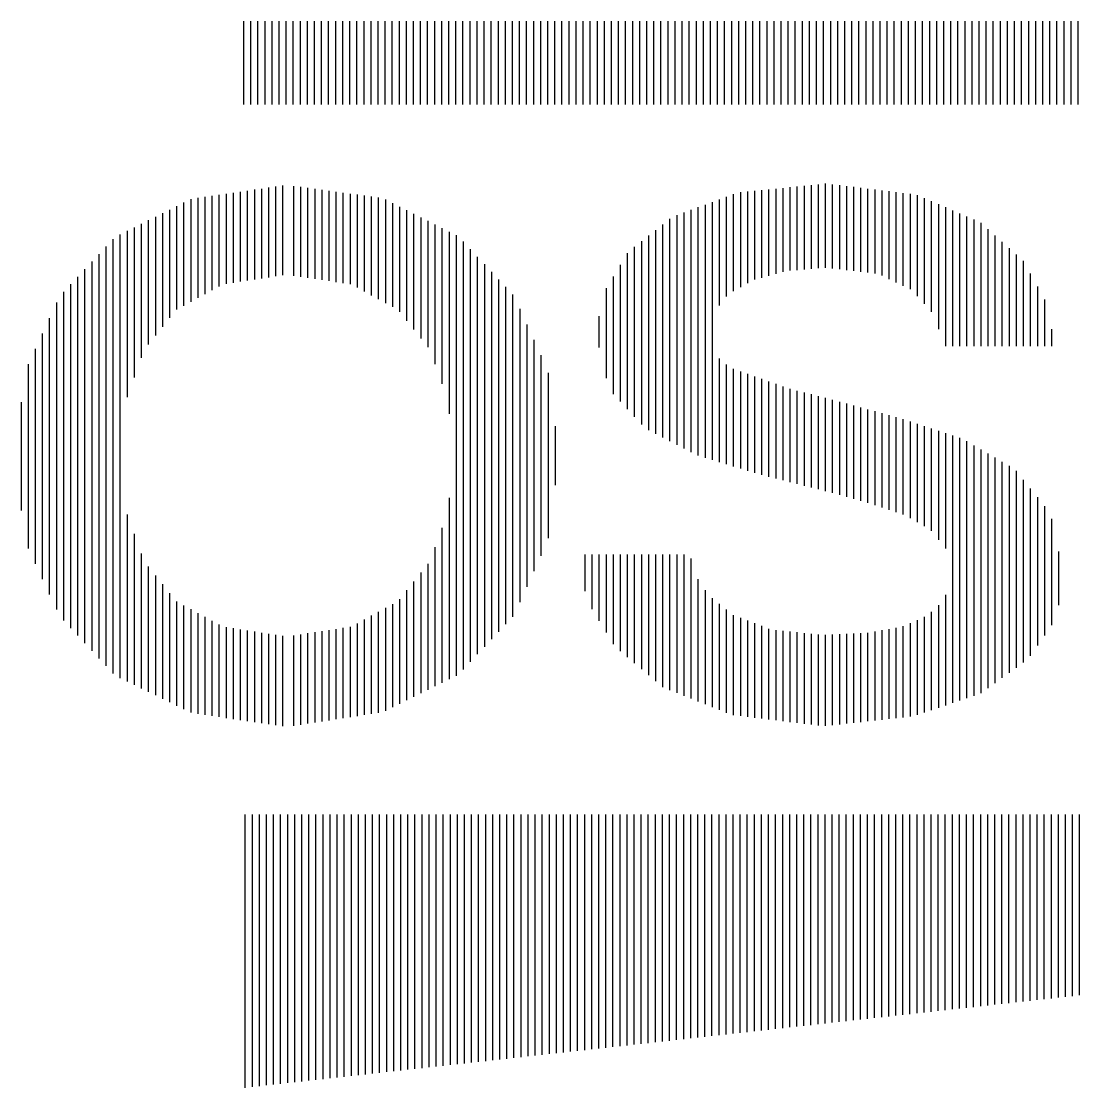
# Model space of a CAD drawing. Extents: x 187 to 6132, y -1204 to 3001.
# Drawn here: x 5266.4 to 5348.7, y -1056 to -973 of the extents above; entities that cross this region are included whole.
import ezdxf

# ---------------------------------------------------------------- set-up
doc = ezdxf.new("R2010")
doc.units = 0
doc.header["$LTSCALE"] = 100
doc.header["$MEASUREMENT"] = 0
doc.layers.get('0').update_dxf_attribs({"color": 245, "linetype": 'CONTINUOUS'})

# ---------------------------------------------------------------- blocks, each defined once
blk = doc.blocks.new('H19', base_point=(-13899.373904, 10592.007577))
for p, q in [((-9591.873904, 10944.44117), (-9591.873904, 10950.335702)), ((-9591.373904, 10944.44117), (-9591.373904, 10950.335702)), ((-9590.873904, 10944.44117), (-9590.873904, 10950.335702)), ((-9590.373904, 10944.44117), (-9590.373904, 10950.335702)), ((-9589.873904, 10944.44117), (-9589.873904, 10950.335702)), ((-9589.373904, 10944.44117), (-9589.373904, 10950.335702)), ((-9588.873904, 10944.44117), (-9588.873904, 10950.335702)), ((-9588.373904, 10944.44117), (-9588.373904, 10950.335702)), ((-9587.873904, 10944.44117), (-9587.873904, 10950.335702)), ((-9587.373904, 10944.44117), (-9587.373904, 10950.335702)), ((-9586.873904, 10944.44117), (-9586.873904, 10950.335702)), ((-9586.373904, 10944.44117), (-9586.373904, 10950.335702)), ((-9585.873904, 10944.44117), (-9585.873904, 10950.335702)), ((-9585.373904, 10944.44117), (-9585.373904, 10950.335702)), ((-9584.873904, 10944.44117), (-9584.873904, 10950.335702)), ((-9584.373904, 10944.44117), (-9584.373904, 10950.335702)), ((-9583.873904, 10944.44117), (-9583.873904, 10950.335702)), ((-9583.373904, 10944.44117), (-9583.373904, 10950.335702)), ((-9582.873904, 10944.44117), (-9582.873904, 10950.335702)), ((-9582.373904, 10944.44117), (-9582.373904, 10950.335702)), ((-9581.873904, 10944.44117), (-9581.873904, 10950.335702)), ((-9581.373904, 10944.44117), (-9581.373904, 10950.335702)), ((-9580.873904, 10944.44117), (-9580.873904, 10950.335702)), ((-9580.373904, 10944.44117), (-9580.373904, 10950.335702)), ((-9579.873904, 10944.44117), (-9579.873904, 10950.335702)), ((-9579.373904, 10944.44117), (-9579.373904, 10950.335702)), ((-9578.873904, 10944.44117), (-9578.873904, 10950.335702)), ((-9578.373904, 10944.44117), (-9578.373904, 10950.335702)), ((-9577.873904, 10944.44117), (-9577.873904, 10950.335702)), ((-9577.373904, 10944.44117), (-9577.373904, 10950.335702)), ((-9576.873904, 10944.44117), (-9576.873904, 10950.335702)), ((-9576.373904, 10944.44117), (-9576.373904, 10950.335702)), ((-9575.873904, 10944.44117), (-9575.873904, 10950.335702)), ((-9575.373904, 10944.44117), (-9575.373904, 10950.335702)), ((-9574.873904, 10944.44117), (-9574.873904, 10950.335702)), ((-9574.373904, 10944.44117), (-9574.373904, 10950.335702)), ((-9573.873904, 10944.44117), (-9573.873904, 10950.335702)), ((-9573.373904, 10944.44117), (-9573.373904, 10950.335702)), ((-9572.873904, 10944.44117), (-9572.873904, 10950.335702)), ((-9572.373904, 10944.44117), (-9572.373904, 10950.335702)), ((-9571.873904, 10944.44117), (-9571.873904, 10950.335702)), ((-9571.373904, 10944.44117), (-9571.373904, 10950.335702)), ((-9570.873904, 10944.44117), (-9570.873904, 10950.335702)), ((-9570.373904, 10944.44117), (-9570.373904, 10950.335702)), ((-9569.873904, 10944.44117), (-9569.873904, 10950.335702)), ((-9569.373904, 10944.44117), (-9569.373904, 10950.335702)), ((-9568.873904, 10944.44117), (-9568.873904, 10950.335702)), ((-9568.373904, 10944.44117), (-9568.373904, 10950.335702)), ((-9567.873904, 10944.44117), (-9567.873904, 10950.335702)), ((-9567.373904, 10944.44117), (-9567.373904, 10950.335702)), ((-9566.873904, 10944.44117), (-9566.873904, 10950.335702)), ((-9566.373904, 10944.44117), (-9566.373904, 10950.335702)), ((-9565.873904, 10944.44117), (-9565.873904, 10950.335702)), ((-9565.373904, 10944.44117), (-9565.373904, 10950.335702)), ((-9564.873904, 10944.44117), (-9564.873904, 10950.335702)), ((-9564.373904, 10944.44117), (-9564.373904, 10950.335702)), ((-9563.873904, 10944.44117), (-9563.873904, 10950.335702)), ((-9563.373904, 10944.44117), (-9563.373904, 10950.335702)), ((-9562.873904, 10944.44117), (-9562.873904, 10950.335702)), ((-9562.373904, 10944.44117), (-9562.373904, 10950.335702)), ((-9561.873904, 10944.44117), (-9561.873904, 10950.335702)), ((-9561.373904, 10944.44117), (-9561.373904, 10950.335702)), ((-9560.873904, 10944.44117), (-9560.873904, 10950.335702)), ((-9560.373904, 10944.44117), (-9560.373904, 10950.335702)), ((-9559.873904, 10944.44117), (-9559.873904, 10950.335702)), ((-9559.373904, 10944.44117), (-9559.373904, 10950.335702)), ((-9558.873904, 10944.44117), (-9558.873904, 10950.335702)), ((-9558.373904, 10944.44117), (-9558.373904, 10950.335702)), ((-9557.873904, 10944.44117), (-9557.873904, 10950.335702)), ((-9557.373904, 10944.44117), (-9557.373904, 10950.335702)), ((-9556.873904, 10944.44117), (-9556.873904, 10950.335702)), ((-9556.373904, 10944.44117), (-9556.373904, 10950.335702)), ((-9555.873904, 10944.44117), (-9555.873904, 10950.335702)), ((-9555.373904, 10944.44117), (-9555.373904, 10950.335702)), ((-9554.873904, 10944.44117), (-9554.873904, 10950.335702)), ((-9554.373904, 10944.44117), (-9554.373904, 10950.335702)), ((-9553.873904, 10944.44117), (-9553.873904, 10950.335702)), ((-9553.373904, 10944.44117), (-9553.373904, 10950.335702)), ((-9552.873904, 10944.44117), (-9552.873904, 10950.335702)), ((-9552.373904, 10944.44117), (-9552.373904, 10950.335702)), ((-9551.873904, 10944.44117), (-9551.873904, 10950.335702)), ((-9551.373904, 10944.44117), (-9551.373904, 10950.335702)), ((-9550.873904, 10944.44117), (-9550.873904, 10950.335702)), ((-9550.373904, 10944.44117), (-9550.373904, 10950.335702)), ((-9549.873904, 10944.44117), (-9549.873904, 10950.335702)), ((-9549.373904, 10944.44117), (-9549.373904, 10950.335702)), ((-9548.873904, 10944.44117), (-9548.873904, 10950.335702)), ((-9548.373904, 10944.44117), (-9548.373904, 10950.335702)), ((-9547.873904, 10944.44117), (-9547.873904, 10950.335702)), ((-9547.373904, 10944.44117), (-9547.373904, 10950.335702)), ((-9546.873904, 10944.44117), (-9546.873904, 10950.335702)), ((-9546.373904, 10944.44117), (-9546.373904, 10950.335702)), ((-9545.873904, 10944.44117), (-9545.873904, 10950.335702)), ((-9545.373904, 10944.44117), (-9545.373904, 10950.335702)), ((-9544.873904, 10944.44117), (-9544.873904, 10950.335702)), ((-9544.373904, 10944.44117), (-9544.373904, 10950.335702)), ((-9543.873904, 10944.44117), (-9543.873904, 10950.335702)), ((-9543.373904, 10944.44117), (-9543.373904, 10950.335702)), ((-9542.873904, 10944.44117), (-9542.873904, 10950.335702)), ((-9542.373904, 10944.44117), (-9542.373904, 10950.335702)), ((-9541.873904, 10944.44117), (-9541.873904, 10950.335702)), ((-9541.373904, 10944.44117), (-9541.373904, 10950.335702)), ((-9540.873904, 10944.44117), (-9540.873904, 10950.335702)), ((-9540.373904, 10944.44117), (-9540.373904, 10950.335702)), ((-9539.873904, 10944.44117), (-9539.873904, 10950.335702)), ((-9539.373904, 10944.44117), (-9539.373904, 10950.335702)), ((-9538.873904, 10944.44117), (-9538.873904, 10950.335702)), ((-9538.373904, 10944.44117), (-9538.373904, 10950.335702)), ((-9537.873904, 10944.44117), (-9537.873904, 10950.335702)), ((-9537.373904, 10944.44117), (-9537.373904, 10950.335702)), ((-9536.873904, 10944.44117), (-9536.873904, 10950.335702)), ((-9536.373904, 10944.44117), (-9536.373904, 10950.335702)), ((-9535.873904, 10944.44117), (-9535.873904, 10950.335702)), ((-9535.373904, 10944.44117), (-9535.373904, 10950.335702)), ((-9534.873904, 10944.44117), (-9534.873904, 10950.335702)), ((-9534.373904, 10944.44117), (-9534.373904, 10950.335702)), ((-9533.873904, 10944.44117), (-9533.873904, 10950.335702)), ((-9533.373904, 10944.44117), (-9533.373904, 10950.335702)), ((-9532.873904, 10944.44117), (-9532.873904, 10950.335702))]:
    blk.add_line(p, q)
blk = doc.blocks.new('H20', base_point=(-13899.373904, 10592.007577))
for p, q in [((-9593.604373, 10931.577889), (-9593.604373, 10938.062264)), ((-9593.104373, 10931.765389), (-9593.104373, 10938.132577)), ((-9592.604373, 10931.839608), (-9592.604373, 10938.206795)), ((-9592.104373, 10931.917733), (-9592.104373, 10938.281014)), ((-9591.604373, 10931.991952), (-9591.604373, 10938.351327)), ((-9591.104373, 10932.070077), (-9591.104373, 10938.425545)), ((-9590.604373, 10932.144295), (-9590.604373, 10938.495858)), ((-9590.104373, 10932.22242), (-9590.104373, 10938.570077)), ((-9589.604373, 10932.296639), (-9589.604373, 10938.640389)), ((-9589.104373, 10932.374764), (-9589.104373, 10938.714608)), ((-9596.104373, 10930.214608), (-9596.104373, 10937.507577)), ((-9595.604373, 10930.488045), (-9595.604373, 10937.757577)), ((-9595.104373, 10930.761483), (-9595.104373, 10937.843514)), ((-9594.604373, 10931.03492), (-9594.604373, 10937.917733)), ((-9594.104373, 10931.304452), (-9594.104373, 10937.988045)), ((-9597.604373, 10928.730233), (-9597.604373, 10936.757577)), ((-9597.104373, 10929.355233), (-9597.104373, 10937.007577)), ((-9596.604373, 10929.945077), (-9596.604373, 10937.257577)), ((-9599.104373, 10926.538827), (-9599.104373, 10936.007577)), ((-9598.604373, 10927.480233), (-9598.604373, 10936.257577)), ((-9598.104373, 10928.105233), (-9598.104373, 10936.507577)), ((-9600.604373, 10903.874764), (-9600.604373, 10935.257577)), ((-9600.104373, 10923.741952), (-9600.104373, 10935.507577)), ((-9599.604373, 10925.140389), (-9599.604373, 10935.757577)), ((-9601.604373, 10904.730233), (-9601.604373, 10934.402108)), ((-9601.104373, 10904.198983), (-9601.104373, 10934.933358)), ((-9602.104373, 10905.265389), (-9602.104373, 10933.866952)), ((-9603.104373, 10906.335702), (-9603.104373, 10932.800545)), ((-9602.604373, 10905.800545), (-9602.604373, 10933.335702)), ((-9603.604373, 10906.870858), (-9603.604373, 10932.269295)), ((-9604.104373, 10907.402108), (-9604.104373, 10931.734139)), ((-9604.604373, 10907.937264), (-9604.604373, 10931.202889)), ((-9605.104373, 10908.710702), (-9605.104373, 10930.433358)), ((-9605.604373, 10909.792733), (-9605.604373, 10929.343514)), ((-9606.104373, 10910.87867), (-9606.104373, 10928.257577)), ((-9606.604373, 10911.960702), (-9606.604373, 10927.171639)), ((-9607.104373, 10913.046639), (-9607.104373, 10926.085702)), ((-9607.604373, 10915.726327), (-9607.604373, 10923.386483)), ((-9600.104373, 10903.632577), (-9600.104373, 10915.44117)), ((-9599.604373, 10903.386483), (-9599.604373, 10914.06617)), ((-9599.104373, 10903.140389), (-9599.104373, 10912.687264)), ((-9598.604373, 10902.894295), (-9598.604373, 10911.75367)), ((-9598.104373, 10902.652108), (-9598.104373, 10911.12867)), ((-9597.604373, 10902.406014), (-9597.604373, 10910.50367)), ((-9597.104373, 10902.15992), (-9597.104373, 10909.874764)), ((-9596.604373, 10901.913827), (-9596.604373, 10909.288827)), ((-9596.104373, 10901.671639), (-9596.104373, 10909.015389)), ((-9595.604373, 10901.425545), (-9595.604373, 10908.745858)), ((-9595.104373, 10901.335702), (-9595.104373, 10908.47242)), ((-9594.604373, 10901.265389), (-9594.604373, 10908.198983)), ((-9594.104373, 10901.19117), (-9594.104373, 10907.925545)), ((-9593.604373, 10901.116952), (-9593.604373, 10907.656014)), ((-9593.104373, 10901.042733), (-9593.104373, 10907.468514)), ((-9592.604373, 10900.97242), (-9592.604373, 10907.390389)), ((-9592.104373, 10900.898202), (-9592.104373, 10907.312264)), ((-9591.604373, 10900.823983), (-9591.604373, 10907.234139)), ((-9591.104373, 10900.749764), (-9591.104373, 10907.15992)), ((-9590.604373, 10900.679452), (-9590.604373, 10907.081795)), ((-9590.104373, 10900.605233), (-9590.104373, 10907.00367)), ((-9589.604373, 10900.531014), (-9589.604373, 10906.925545)), ((-9589.104373, 10900.456795), (-9589.104373, 10906.851327))]:
    blk.add_line(p, q)
blk = doc.blocks.new('H21', base_point=(-13899.373904, 10592.007577))
for p, q in [((-9593.604373, 10931.577889), (-9593.604373, 10938.062264)), ((-9593.104373, 10931.765389), (-9593.104373, 10938.132577)), ((-9592.604373, 10931.839608), (-9592.604373, 10938.206795)), ((-9592.104373, 10931.917733), (-9592.104373, 10938.281014)), ((-9591.604373, 10931.991952), (-9591.604373, 10938.351327)), ((-9591.104373, 10932.070077), (-9591.104373, 10938.425545)), ((-9590.604373, 10932.144295), (-9590.604373, 10938.495858)), ((-9590.104373, 10932.22242), (-9590.104373, 10938.570077)), ((-9589.604373, 10932.296639), (-9589.604373, 10938.640389)), ((-9589.104373, 10932.374764), (-9589.104373, 10938.714608)), ((-9596.104373, 10930.214608), (-9596.104373, 10937.507577)), ((-9595.604373, 10930.488045), (-9595.604373, 10937.757577)), ((-9595.104373, 10930.761483), (-9595.104373, 10937.843514)), ((-9594.604373, 10931.03492), (-9594.604373, 10937.917733)), ((-9594.104373, 10931.304452), (-9594.104373, 10937.988045)), ((-9597.604373, 10928.730233), (-9597.604373, 10936.757577)), ((-9597.104373, 10929.355233), (-9597.104373, 10937.007577)), ((-9596.604373, 10929.945077), (-9596.604373, 10937.257577)), ((-9599.104373, 10926.538827), (-9599.104373, 10936.007577)), ((-9598.604373, 10927.480233), (-9598.604373, 10936.257577)), ((-9598.104373, 10928.105233), (-9598.104373, 10936.507577)), ((-9600.604373, 10903.874764), (-9600.604373, 10935.257577)), ((-9600.104373, 10923.741952), (-9600.104373, 10935.507577)), ((-9599.604373, 10925.140389), (-9599.604373, 10935.757577)), ((-9601.604373, 10904.730233), (-9601.604373, 10934.402108)), ((-9601.104373, 10904.198983), (-9601.104373, 10934.933358)), ((-9602.104373, 10905.265389), (-9602.104373, 10933.866952)), ((-9603.104373, 10906.335702), (-9603.104373, 10932.800545)), ((-9602.604373, 10905.800545), (-9602.604373, 10933.335702)), ((-9603.604373, 10906.870858), (-9603.604373, 10932.269295)), ((-9604.104373, 10907.402108), (-9604.104373, 10931.734139)), ((-9604.604373, 10907.937264), (-9604.604373, 10931.202889)), ((-9605.104373, 10908.710702), (-9605.104373, 10930.433358)), ((-9605.604373, 10909.792733), (-9605.604373, 10929.343514)), ((-9606.104373, 10910.87867), (-9606.104373, 10928.257577)), ((-9606.604373, 10911.960702), (-9606.604373, 10927.171639)), ((-9607.104373, 10913.046639), (-9607.104373, 10926.085702)), ((-9607.604373, 10915.726327), (-9607.604373, 10923.386483)), ((-9600.104373, 10903.632577), (-9600.104373, 10915.44117)), ((-9599.604373, 10903.386483), (-9599.604373, 10914.06617)), ((-9599.104373, 10903.140389), (-9599.104373, 10912.687264)), ((-9598.604373, 10902.894295), (-9598.604373, 10911.75367)), ((-9598.104373, 10902.652108), (-9598.104373, 10911.12867)), ((-9597.604373, 10902.406014), (-9597.604373, 10910.50367)), ((-9597.104373, 10902.15992), (-9597.104373, 10909.874764)), ((-9596.604373, 10901.913827), (-9596.604373, 10909.288827)), ((-9596.104373, 10901.671639), (-9596.104373, 10909.015389)), ((-9595.604373, 10901.425545), (-9595.604373, 10908.745858)), ((-9595.104373, 10901.335702), (-9595.104373, 10908.47242)), ((-9594.604373, 10901.265389), (-9594.604373, 10908.198983)), ((-9594.104373, 10901.19117), (-9594.104373, 10907.925545)), ((-9593.604373, 10901.116952), (-9593.604373, 10907.656014)), ((-9593.104373, 10901.042733), (-9593.104373, 10907.468514)), ((-9592.604373, 10900.97242), (-9592.604373, 10907.390389)), ((-9592.104373, 10900.898202), (-9592.104373, 10907.312264)), ((-9591.604373, 10900.823983), (-9591.604373, 10907.234139)), ((-9591.104373, 10900.749764), (-9591.104373, 10907.15992)), ((-9590.604373, 10900.679452), (-9590.604373, 10907.081795)), ((-9590.104373, 10900.605233), (-9590.104373, 10907.00367)), ((-9589.604373, 10900.531014), (-9589.604373, 10906.925545)), ((-9589.104373, 10900.456795), (-9589.104373, 10906.851327))]:
    blk.add_line(p, q)
blk = doc.blocks.new('H22', base_point=(-13899.373904, 10592.007577))
for p, q in [((-9593.604373, 10931.577889), (-9593.604373, 10938.062264)), ((-9593.104373, 10931.765389), (-9593.104373, 10938.132577)), ((-9592.604373, 10931.839608), (-9592.604373, 10938.206795)), ((-9592.104373, 10931.917733), (-9592.104373, 10938.281014)), ((-9591.604373, 10931.991952), (-9591.604373, 10938.351327)), ((-9591.104373, 10932.070077), (-9591.104373, 10938.425545)), ((-9590.604373, 10932.144295), (-9590.604373, 10938.495858)), ((-9590.104373, 10932.22242), (-9590.104373, 10938.570077)), ((-9589.604373, 10932.296639), (-9589.604373, 10938.640389)), ((-9589.104373, 10932.374764), (-9589.104373, 10938.714608)), ((-9596.104373, 10930.214608), (-9596.104373, 10937.507577)), ((-9595.604373, 10930.488045), (-9595.604373, 10937.757577)), ((-9595.104373, 10930.761483), (-9595.104373, 10937.843514)), ((-9594.604373, 10931.03492), (-9594.604373, 10937.917733)), ((-9594.104373, 10931.304452), (-9594.104373, 10937.988045)), ((-9597.604373, 10928.730233), (-9597.604373, 10936.757577)), ((-9597.104373, 10929.355233), (-9597.104373, 10937.007577)), ((-9596.604373, 10929.945077), (-9596.604373, 10937.257577)), ((-9599.104373, 10926.538827), (-9599.104373, 10936.007577)), ((-9598.604373, 10927.480233), (-9598.604373, 10936.257577)), ((-9598.104373, 10928.105233), (-9598.104373, 10936.507577)), ((-9600.604373, 10903.874764), (-9600.604373, 10935.257577)), ((-9600.104373, 10923.741952), (-9600.104373, 10935.507577)), ((-9599.604373, 10925.140389), (-9599.604373, 10935.757577)), ((-9601.604373, 10904.730233), (-9601.604373, 10934.402108)), ((-9601.104373, 10904.198983), (-9601.104373, 10934.933358)), ((-9602.104373, 10905.265389), (-9602.104373, 10933.866952)), ((-9603.104373, 10906.335702), (-9603.104373, 10932.800545)), ((-9602.604373, 10905.800545), (-9602.604373, 10933.335702)), ((-9603.604373, 10906.870858), (-9603.604373, 10932.269295)), ((-9604.104373, 10907.402108), (-9604.104373, 10931.734139)), ((-9604.604373, 10907.937264), (-9604.604373, 10931.202889)), ((-9605.104373, 10908.710702), (-9605.104373, 10930.433358)), ((-9605.604373, 10909.792733), (-9605.604373, 10929.343514)), ((-9606.104373, 10910.87867), (-9606.104373, 10928.257577)), ((-9606.604373, 10911.960702), (-9606.604373, 10927.171639)), ((-9607.104373, 10913.046639), (-9607.104373, 10926.085702)), ((-9607.604373, 10915.726327), (-9607.604373, 10923.386483)), ((-9600.104373, 10903.632577), (-9600.104373, 10915.44117)), ((-9599.604373, 10903.386483), (-9599.604373, 10914.06617)), ((-9599.104373, 10903.140389), (-9599.104373, 10912.687264)), ((-9598.604373, 10902.894295), (-9598.604373, 10911.75367)), ((-9598.104373, 10902.652108), (-9598.104373, 10911.12867)), ((-9597.604373, 10902.406014), (-9597.604373, 10910.50367)), ((-9597.104373, 10902.15992), (-9597.104373, 10909.874764)), ((-9596.604373, 10901.913827), (-9596.604373, 10909.288827)), ((-9596.104373, 10901.671639), (-9596.104373, 10909.015389)), ((-9595.604373, 10901.425545), (-9595.604373, 10908.745858)), ((-9595.104373, 10901.335702), (-9595.104373, 10908.47242)), ((-9594.604373, 10901.265389), (-9594.604373, 10908.198983)), ((-9594.104373, 10901.19117), (-9594.104373, 10907.925545)), ((-9593.604373, 10901.116952), (-9593.604373, 10907.656014)), ((-9593.104373, 10901.042733), (-9593.104373, 10907.468514)), ((-9592.604373, 10900.97242), (-9592.604373, 10907.390389)), ((-9592.104373, 10900.898202), (-9592.104373, 10907.312264)), ((-9591.604373, 10900.823983), (-9591.604373, 10907.234139)), ((-9591.104373, 10900.749764), (-9591.104373, 10907.15992)), ((-9590.604373, 10900.679452), (-9590.604373, 10907.081795)), ((-9590.104373, 10900.605233), (-9590.104373, 10907.00367)), ((-9589.604373, 10900.531014), (-9589.604373, 10906.925545)), ((-9589.104373, 10900.456795), (-9589.104373, 10906.851327))]:
    blk.add_line(p, q)
blk = doc.blocks.new('H23', base_point=(-13899.373904, 10592.007577))
for p, q in [((-9593.604373, 10931.577889), (-9593.604373, 10938.062264)), ((-9593.104373, 10931.765389), (-9593.104373, 10938.132577)), ((-9592.604373, 10931.839608), (-9592.604373, 10938.206795)), ((-9592.104373, 10931.917733), (-9592.104373, 10938.281014)), ((-9591.604373, 10931.991952), (-9591.604373, 10938.351327)), ((-9591.104373, 10932.070077), (-9591.104373, 10938.425545)), ((-9590.604373, 10932.144295), (-9590.604373, 10938.495858)), ((-9590.104373, 10932.22242), (-9590.104373, 10938.570077)), ((-9589.604373, 10932.296639), (-9589.604373, 10938.640389)), ((-9589.104373, 10932.374764), (-9589.104373, 10938.714608)), ((-9596.104373, 10930.214608), (-9596.104373, 10937.507577)), ((-9595.604373, 10930.488045), (-9595.604373, 10937.757577)), ((-9595.104373, 10930.761483), (-9595.104373, 10937.843514)), ((-9594.604373, 10931.03492), (-9594.604373, 10937.917733)), ((-9594.104373, 10931.304452), (-9594.104373, 10937.988045)), ((-9597.604373, 10928.730233), (-9597.604373, 10936.757577)), ((-9597.104373, 10929.355233), (-9597.104373, 10937.007577)), ((-9596.604373, 10929.945077), (-9596.604373, 10937.257577)), ((-9599.104373, 10926.538827), (-9599.104373, 10936.007577)), ((-9598.604373, 10927.480233), (-9598.604373, 10936.257577)), ((-9598.104373, 10928.105233), (-9598.104373, 10936.507577)), ((-9600.604373, 10903.874764), (-9600.604373, 10935.257577)), ((-9600.104373, 10923.741952), (-9600.104373, 10935.507577)), ((-9599.604373, 10925.140389), (-9599.604373, 10935.757577)), ((-9601.604373, 10904.730233), (-9601.604373, 10934.402108)), ((-9601.104373, 10904.198983), (-9601.104373, 10934.933358)), ((-9602.104373, 10905.265389), (-9602.104373, 10933.866952)), ((-9603.104373, 10906.335702), (-9603.104373, 10932.800545)), ((-9602.604373, 10905.800545), (-9602.604373, 10933.335702)), ((-9603.604373, 10906.870858), (-9603.604373, 10932.269295)), ((-9604.104373, 10907.402108), (-9604.104373, 10931.734139)), ((-9604.604373, 10907.937264), (-9604.604373, 10931.202889)), ((-9605.104373, 10908.710702), (-9605.104373, 10930.433358)), ((-9605.604373, 10909.792733), (-9605.604373, 10929.343514)), ((-9606.104373, 10910.87867), (-9606.104373, 10928.257577)), ((-9606.604373, 10911.960702), (-9606.604373, 10927.171639)), ((-9607.104373, 10913.046639), (-9607.104373, 10926.085702)), ((-9607.604373, 10915.726327), (-9607.604373, 10923.386483)), ((-9600.104373, 10903.632577), (-9600.104373, 10915.44117)), ((-9599.604373, 10903.386483), (-9599.604373, 10914.06617)), ((-9599.104373, 10903.140389), (-9599.104373, 10912.687264)), ((-9598.604373, 10902.894295), (-9598.604373, 10911.75367)), ((-9598.104373, 10902.652108), (-9598.104373, 10911.12867)), ((-9597.604373, 10902.406014), (-9597.604373, 10910.50367)), ((-9597.104373, 10902.15992), (-9597.104373, 10909.874764)), ((-9596.604373, 10901.913827), (-9596.604373, 10909.288827)), ((-9596.104373, 10901.671639), (-9596.104373, 10909.015389)), ((-9595.604373, 10901.425545), (-9595.604373, 10908.745858)), ((-9595.104373, 10901.335702), (-9595.104373, 10908.47242)), ((-9594.604373, 10901.265389), (-9594.604373, 10908.198983)), ((-9594.104373, 10901.19117), (-9594.104373, 10907.925545)), ((-9593.604373, 10901.116952), (-9593.604373, 10907.656014)), ((-9593.104373, 10901.042733), (-9593.104373, 10907.468514)), ((-9592.604373, 10900.97242), (-9592.604373, 10907.390389)), ((-9592.104373, 10900.898202), (-9592.104373, 10907.312264)), ((-9591.604373, 10900.823983), (-9591.604373, 10907.234139)), ((-9591.104373, 10900.749764), (-9591.104373, 10907.15992)), ((-9590.604373, 10900.679452), (-9590.604373, 10907.081795)), ((-9590.104373, 10900.605233), (-9590.104373, 10907.00367)), ((-9589.604373, 10900.531014), (-9589.604373, 10906.925545)), ((-9589.104373, 10900.456795), (-9589.104373, 10906.851327))]:
    blk.add_line(p, q)
blk = doc.blocks.new('H30', base_point=(-13899.373904, 10592.007577))
for p, q in [((-9550.737185, 10932.906014), (-9550.737185, 10938.851327)), ((-9557.237185, 10931.245858), (-9557.237185, 10938.109139)), ((-9556.737185, 10931.531014), (-9556.737185, 10938.238045)), ((-9556.237185, 10931.812264), (-9556.237185, 10938.288827)), ((-9555.737185, 10932.062264), (-9555.737185, 10938.339608)), ((-9555.237185, 10932.198983), (-9555.237185, 10938.390389)), ((-9554.737185, 10932.339608), (-9554.737185, 10938.44117)), ((-9554.237185, 10932.480233), (-9554.237185, 10938.491952)), ((-9553.737185, 10932.616952), (-9553.737185, 10938.542733)), ((-9553.237185, 10932.695077), (-9553.237185, 10938.593514)), ((-9552.737185, 10932.738045), (-9552.737185, 10938.644295)), ((-9552.237185, 10932.781014), (-9552.237185, 10938.695077)), ((-9551.737185, 10932.823983), (-9551.737185, 10938.749764)), ((-9551.237185, 10932.863045), (-9551.237185, 10938.800545)), ((-9550.237185, 10932.855233), (-9550.237185, 10938.796639)), ((-9549.737185, 10932.796639), (-9549.737185, 10938.738045)), ((-9549.237185, 10932.738045), (-9549.237185, 10938.675545)), ((-9548.737185, 10932.679452), (-9548.737185, 10938.616952)), ((-9548.237185, 10932.620858), (-9548.237185, 10938.554452)), ((-9547.737185, 10932.562264), (-9547.737185, 10938.491952)), ((-9547.237185, 10932.499764), (-9547.237185, 10938.433358)), ((-9546.737185, 10932.343514), (-9546.737185, 10938.370858)), ((-9546.237185, 10932.101327), (-9546.237185, 10938.308358)), ((-9545.737185, 10931.863045), (-9545.737185, 10938.249764)), ((-9545.237185, 10931.620858), (-9545.237185, 10938.187264)), ((-9544.737185, 10931.37867), (-9544.737185, 10938.124764)), ((-9559.237185, 10919.456795), (-9559.237185, 10937.363045)), ((-9558.737185, 10919.304452), (-9558.737185, 10937.550545)), ((-9558.237185, 10930.226327), (-9558.237185, 10937.738045)), ((-9557.737185, 10930.866952), (-9557.737185, 10937.925545)), ((-9544.237185, 10930.898202), (-9544.237185, 10938.046639)), ((-9543.737185, 10930.359139), (-9543.737185, 10937.831795)), ((-9543.237185, 10929.773202), (-9543.237185, 10937.613045)), ((-9542.737185, 10928.546639), (-9542.737185, 10937.394295)), ((-9561.237185, 10920.370858), (-9561.237185, 10936.616952)), ((-9560.737185, 10920.109139), (-9560.737185, 10936.804452)), ((-9560.237185, 10919.851327), (-9560.237185, 10936.991952)), ((-9559.737185, 10919.609139), (-9559.737185, 10937.179452)), ((-9542.237185, 10927.351327), (-9542.237185, 10937.179452)), ((-9541.737185, 10927.351327), (-9541.737185, 10936.960702)), ((-9541.237185, 10927.351327), (-9541.237185, 10936.745858)), ((-9562.237185, 10920.894295), (-9562.237185, 10935.964608)), ((-9561.737185, 10920.632577), (-9561.737185, 10936.359139)), ((-9540.737185, 10927.351327), (-9540.737185, 10936.527108)), ((-9540.237185, 10927.351327), (-9540.237185, 10936.312264)), ((-9539.737185, 10927.351327), (-9539.737185, 10936.085702)), ((-9563.237185, 10921.417733), (-9563.237185, 10935.171639)), ((-9562.737185, 10921.156014), (-9562.737185, 10935.56617)), ((-9539.237185, 10927.351327), (-9539.237185, 10935.636483)), ((-9538.737185, 10927.351327), (-9538.737185, 10935.187264)), ((-9564.237185, 10922.34742), (-9564.237185, 10934.382577)), ((-9563.737185, 10921.804452), (-9563.737185, 10934.777108)), ((-9538.237185, 10927.351327), (-9538.237185, 10934.738045)), ((-9564.737185, 10922.886483), (-9564.737185, 10933.929452)), ((-9537.737185, 10927.351327), (-9537.737185, 10934.28492)), ((-9537.237185, 10927.351327), (-9537.237185, 10933.835702)), ((-9565.237185, 10923.429452), (-9565.237185, 10933.101327)), ((-9536.737185, 10927.351327), (-9536.737185, 10933.386483)), ((-9565.737185, 10923.968514), (-9565.737185, 10932.277108)), ((-9536.237185, 10927.351327), (-9536.237185, 10932.499764)), ((-9566.237185, 10925.09742), (-9566.237185, 10931.452889)), ((-9535.737185, 10927.351327), (-9535.737185, 10931.581795)), ((-9535.237185, 10927.351327), (-9535.237185, 10930.663827)), ((-9566.737185, 10927.269295), (-9566.737185, 10929.464608)), ((-9534.737185, 10927.351327), (-9534.737185, 10928.558358)), ((-9558.237185, 10919.152108), (-9558.237185, 10926.476327)), ((-9557.737185, 10918.999764), (-9557.737185, 10926.050545)), ((-9557.237185, 10918.84742), (-9557.237185, 10925.741952)), ((-9556.737185, 10918.695077), (-9556.737185, 10925.56617)), ((-9556.237185, 10918.542733), (-9556.237185, 10925.386483)), ((-9555.737185, 10918.390389), (-9555.737185, 10925.210702)), ((-9555.237185, 10918.241952), (-9555.237185, 10925.03492)), ((-9554.737185, 10918.116952), (-9554.737185, 10924.855233)), ((-9554.237185, 10917.988045), (-9554.237185, 10924.679452)), ((-9553.737185, 10917.863045), (-9553.737185, 10924.499764)), ((-9553.237185, 10917.734139), (-9553.237185, 10924.331795)), ((-9552.737185, 10917.605233), (-9552.737185, 10924.202889)), ((-9552.237185, 10917.480233), (-9552.237185, 10924.073983)), ((-9551.737185, 10917.351327), (-9551.737185, 10923.945077)), ((-9551.237185, 10917.226327), (-9551.237185, 10923.820077)), ((-9550.737185, 10917.09742), (-9550.737185, 10923.69117)), ((-9550.237185, 10916.964608), (-9550.237185, 10923.562264)), ((-9549.737185, 10916.827889), (-9549.737185, 10923.425545)), ((-9549.237185, 10916.69117), (-9549.237185, 10923.288827)), ((-9548.737185, 10916.550545), (-9548.737185, 10923.152108)), ((-9548.237185, 10916.413827), (-9548.237185, 10923.015389)), ((-9547.737185, 10916.277108), (-9547.737185, 10922.882577)), ((-9547.237185, 10916.113045), (-9547.237185, 10922.745858)), ((-9546.737185, 10915.945077), (-9546.737185, 10922.609139)), ((-9546.237185, 10915.777108), (-9546.237185, 10922.47242)), ((-9545.737185, 10915.609139), (-9545.737185, 10922.335702)), ((-9545.237185, 10915.44117), (-9545.237185, 10922.183358)), ((-9544.737185, 10915.175545), (-9544.737185, 10922.019295)), ((-9544.237185, 10914.894295), (-9544.237185, 10921.855233)), ((-9543.737185, 10914.613045), (-9543.737185, 10921.69117)), ((-9543.237185, 10914.277108), (-9543.237185, 10921.527108)), ((-9542.737185, 10913.656014), (-9542.737185, 10921.363045)), ((-9542.237185, 10913.031014), (-9542.237185, 10921.198983)), ((-9541.737185, 10902.113045), (-9541.737185, 10921.03492)), ((-9541.237185, 10902.281014), (-9541.237185, 10920.870858)), ((-9540.737185, 10902.452889), (-9540.737185, 10920.620858)), ((-9540.237185, 10902.620858), (-9540.237185, 10920.331795)), ((-9539.737185, 10902.796639), (-9539.737185, 10920.042733)), ((-9539.237185, 10903.15992), (-9539.237185, 10919.75367)), ((-9538.737185, 10903.519295), (-9538.737185, 10919.464608)), ((-9538.237185, 10903.87867), (-9538.237185, 10919.171639)), ((-9537.737185, 10904.241952), (-9537.737185, 10918.882577)), ((-9537.237185, 10904.601327), (-9537.237185, 10918.523202)), ((-9536.737185, 10904.960702), (-9536.737185, 10917.902108)), ((-9536.237185, 10905.452889), (-9536.237185, 10917.281014)), ((-9535.737185, 10906.171639), (-9535.737185, 10916.65992)), ((-9535.237185, 10906.890389), (-9535.237185, 10916.038827)), ((-9534.737185, 10907.609139), (-9534.737185, 10915.148202)), ((-9567.737185, 10910.019295), (-9567.737185, 10912.609139)), ((-9567.237185, 10908.75367), (-9567.237185, 10912.609139)), ((-9566.737185, 10907.925545), (-9566.737185, 10912.609139)), ((-9566.237185, 10907.101327), (-9566.237185, 10912.609139)), ((-9565.737185, 10906.277108), (-9565.737185, 10912.609139)), ((-9565.237185, 10905.781014), (-9565.237185, 10912.609139)), ((-9564.737185, 10905.351327), (-9564.737185, 10912.609139)), ((-9564.237185, 10904.925545), (-9564.237185, 10912.609139)), ((-9563.737185, 10904.495858), (-9563.737185, 10912.609139)), ((-9563.237185, 10904.070077), (-9563.237185, 10912.609139)), ((-9562.737185, 10903.640389), (-9562.737185, 10912.609139)), ((-9562.237185, 10903.218514), (-9562.237185, 10912.609139)), ((-9561.737185, 10903.019295), (-9561.737185, 10912.609139)), ((-9561.237185, 10902.820077), (-9561.237185, 10912.609139)), ((-9560.737185, 10902.616952), (-9560.737185, 10912.609139)), ((-9534.237185, 10909.031014), (-9534.237185, 10912.81617)), ((-9560.237185, 10902.417733), (-9560.237185, 10912.339608)), ((-9559.737185, 10902.218514), (-9559.737185, 10910.866952)), ((-9559.237185, 10902.015389), (-9559.237185, 10910.085702)), ((-9558.737185, 10901.81617), (-9558.737185, 10909.531014)), ((-9542.237185, 10901.94117), (-9542.237185, 10909.765389)), ((-9558.237185, 10901.616952), (-9558.237185, 10909.12867)), ((-9557.737185, 10901.413827), (-9557.737185, 10908.726327)), ((-9542.737185, 10901.773202), (-9542.737185, 10909.038827)), ((-9557.237185, 10901.249764), (-9557.237185, 10908.327889)), ((-9556.737185, 10901.187264), (-9556.737185, 10908.136483)), ((-9556.237185, 10901.124764), (-9556.237185, 10907.94117)), ((-9544.237185, 10901.261483), (-9544.237185, 10907.976327)), ((-9543.737185, 10901.433358), (-9543.737185, 10908.19117)), ((-9543.237185, 10901.601327), (-9543.237185, 10908.550545)), ((-9555.737185, 10901.06617), (-9555.737185, 10907.749764)), ((-9555.237185, 10901.00367), (-9555.237185, 10907.554452)), ((-9554.737185, 10900.94117), (-9554.737185, 10907.363045)), ((-9554.237185, 10900.882577), (-9554.237185, 10907.269295)), ((-9553.737185, 10900.820077), (-9553.737185, 10907.214608)), ((-9553.237185, 10900.761483), (-9553.237185, 10907.163827)), ((-9547.237185, 10900.866952), (-9547.237185, 10907.163827)), ((-9546.737185, 10900.921639), (-9546.737185, 10907.25367)), ((-9546.237185, 10900.976327), (-9546.237185, 10907.339608)), ((-9545.737185, 10901.031014), (-9545.737185, 10907.429452)), ((-9545.237185, 10901.085702), (-9545.237185, 10907.542733)), ((-9544.737185, 10901.140389), (-9544.737185, 10907.757577)), ((-9552.737185, 10900.698983), (-9552.737185, 10907.109139)), ((-9552.237185, 10900.636483), (-9552.237185, 10907.058358)), ((-9551.737185, 10900.577889), (-9551.737185, 10907.00367)), ((-9551.237185, 10900.515389), (-9551.237185, 10906.952889)), ((-9550.737185, 10900.484139), (-9550.737185, 10906.917733)), ((-9550.237185, 10900.538827), (-9550.237185, 10906.94117)), ((-9549.737185, 10900.593514), (-9549.737185, 10906.968514)), ((-9549.237185, 10900.648202), (-9549.237185, 10906.991952)), ((-9548.737185, 10900.702889), (-9548.737185, 10907.019295)), ((-9548.237185, 10900.757577), (-9548.237185, 10907.042733)), ((-9547.737185, 10900.812264), (-9547.737185, 10907.077889))]:
    blk.add_line(p, q)
blk = doc.blocks.new('H32', base_point=(-13899.373904, 10592.007577))
for p, q in [((-9593.604373, 10931.577889), (-9593.604373, 10938.062264)), ((-9593.104373, 10931.765389), (-9593.104373, 10938.132577)), ((-9592.604373, 10931.839608), (-9592.604373, 10938.206795)), ((-9592.104373, 10931.917733), (-9592.104373, 10938.281014)), ((-9591.604373, 10931.991952), (-9591.604373, 10938.351327)), ((-9591.104373, 10932.070077), (-9591.104373, 10938.425545)), ((-9590.604373, 10932.144295), (-9590.604373, 10938.495858)), ((-9590.104373, 10932.22242), (-9590.104373, 10938.570077)), ((-9589.604373, 10932.296639), (-9589.604373, 10938.640389)), ((-9589.104373, 10932.374764), (-9589.104373, 10938.714608)), ((-9596.104373, 10930.214608), (-9596.104373, 10937.507577)), ((-9595.604373, 10930.488045), (-9595.604373, 10937.757577)), ((-9595.104373, 10930.761483), (-9595.104373, 10937.843514)), ((-9594.604373, 10931.03492), (-9594.604373, 10937.917733)), ((-9594.104373, 10931.304452), (-9594.104373, 10937.988045)), ((-9597.604373, 10928.730233), (-9597.604373, 10936.757577)), ((-9597.104373, 10929.355233), (-9597.104373, 10937.007577)), ((-9596.604373, 10929.945077), (-9596.604373, 10937.257577)), ((-9599.104373, 10926.538827), (-9599.104373, 10936.007577)), ((-9598.604373, 10927.480233), (-9598.604373, 10936.257577)), ((-9598.104373, 10928.105233), (-9598.104373, 10936.507577)), ((-9600.604373, 10903.874764), (-9600.604373, 10935.257577)), ((-9600.104373, 10923.741952), (-9600.104373, 10935.507577)), ((-9599.604373, 10925.140389), (-9599.604373, 10935.757577)), ((-9601.604373, 10904.730233), (-9601.604373, 10934.402108)), ((-9601.104373, 10904.198983), (-9601.104373, 10934.933358)), ((-9602.104373, 10905.265389), (-9602.104373, 10933.866952)), ((-9603.104373, 10906.335702), (-9603.104373, 10932.800545)), ((-9602.604373, 10905.800545), (-9602.604373, 10933.335702)), ((-9603.604373, 10906.870858), (-9603.604373, 10932.269295)), ((-9604.104373, 10907.402108), (-9604.104373, 10931.734139)), ((-9604.604373, 10907.937264), (-9604.604373, 10931.202889)), ((-9605.104373, 10908.710702), (-9605.104373, 10930.433358)), ((-9605.604373, 10909.792733), (-9605.604373, 10929.343514)), ((-9606.104373, 10910.87867), (-9606.104373, 10928.257577)), ((-9606.604373, 10911.960702), (-9606.604373, 10927.171639)), ((-9607.104373, 10913.046639), (-9607.104373, 10926.085702)), ((-9607.604373, 10915.726327), (-9607.604373, 10923.386483)), ((-9600.104373, 10903.632577), (-9600.104373, 10915.44117)), ((-9599.604373, 10903.386483), (-9599.604373, 10914.06617)), ((-9599.104373, 10903.140389), (-9599.104373, 10912.687264)), ((-9598.604373, 10902.894295), (-9598.604373, 10911.75367)), ((-9598.104373, 10902.652108), (-9598.104373, 10911.12867)), ((-9597.604373, 10902.406014), (-9597.604373, 10910.50367)), ((-9597.104373, 10902.15992), (-9597.104373, 10909.874764)), ((-9596.604373, 10901.913827), (-9596.604373, 10909.288827)), ((-9596.104373, 10901.671639), (-9596.104373, 10909.015389)), ((-9595.604373, 10901.425545), (-9595.604373, 10908.745858)), ((-9595.104373, 10901.335702), (-9595.104373, 10908.47242)), ((-9594.604373, 10901.265389), (-9594.604373, 10908.198983)), ((-9594.104373, 10901.19117), (-9594.104373, 10907.925545)), ((-9593.604373, 10901.116952), (-9593.604373, 10907.656014)), ((-9593.104373, 10901.042733), (-9593.104373, 10907.468514)), ((-9592.604373, 10900.97242), (-9592.604373, 10907.390389)), ((-9592.104373, 10900.898202), (-9592.104373, 10907.312264)), ((-9591.604373, 10900.823983), (-9591.604373, 10907.234139)), ((-9591.104373, 10900.749764), (-9591.104373, 10907.15992)), ((-9590.604373, 10900.679452), (-9590.604373, 10907.081795)), ((-9590.104373, 10900.605233), (-9590.104373, 10907.00367)), ((-9589.604373, 10900.531014), (-9589.604373, 10906.925545)), ((-9589.104373, 10900.456795), (-9589.104373, 10906.851327))]:
    blk.add_line(p, q)
blk = doc.blocks.new('H35', base_point=(-13899.373904, 10592.007577))
for p, q in [((-9591.768435, 10874.890389), (-9591.768435, 10894.210702)), ((-9591.268435, 10874.948983), (-9591.268435, 10894.210702)), ((-9590.768435, 10875.00367), (-9590.768435, 10894.210702)), ((-9590.268435, 10875.058358), (-9590.268435, 10894.210702)), ((-9589.768435, 10875.113045), (-9589.768435, 10894.210702)), ((-9589.268435, 10875.167733), (-9589.268435, 10894.210702)), ((-9588.768435, 10875.22242), (-9588.768435, 10894.210702)), ((-9588.268435, 10875.281014), (-9588.268435, 10894.210702)), ((-9587.768435, 10875.335702), (-9587.768435, 10894.210702)), ((-9587.268435, 10875.390389), (-9587.268435, 10894.210702)), ((-9586.768435, 10875.445077), (-9586.768435, 10894.210702)), ((-9586.268435, 10875.499764), (-9586.268435, 10894.210702)), ((-9585.768435, 10875.558358), (-9585.768435, 10894.210702)), ((-9585.268435, 10875.613045), (-9585.268435, 10894.210702)), ((-9584.768435, 10875.667733), (-9584.768435, 10894.210702)), ((-9584.268435, 10875.72242), (-9584.268435, 10894.210702)), ((-9583.768435, 10875.777108), (-9583.768435, 10894.210702)), ((-9583.268435, 10875.831795), (-9583.268435, 10894.210702)), ((-9582.768435, 10875.890389), (-9582.768435, 10894.210702)), ((-9582.268435, 10875.945077), (-9582.268435, 10894.210702)), ((-9581.768435, 10875.999764), (-9581.768435, 10894.210702)), ((-9581.268435, 10876.054452), (-9581.268435, 10894.210702)), ((-9580.768435, 10876.109139), (-9580.768435, 10894.210702)), ((-9580.268435, 10876.167733), (-9580.268435, 10894.210702)), ((-9579.768435, 10876.22242), (-9579.768435, 10894.210702)), ((-9579.268435, 10876.277108), (-9579.268435, 10894.210702)), ((-9578.768435, 10876.331795), (-9578.768435, 10894.210702)), ((-9578.268435, 10876.386483), (-9578.268435, 10894.210702)), ((-9577.768435, 10876.445077), (-9577.768435, 10894.210702)), ((-9577.268435, 10876.499764), (-9577.268435, 10894.210702)), ((-9576.768435, 10876.554452), (-9576.768435, 10894.210702)), ((-9576.268435, 10876.609139), (-9576.268435, 10894.210702)), ((-9575.768435, 10876.663827), (-9575.768435, 10894.210702)), ((-9575.268435, 10876.718514), (-9575.268435, 10894.210702)), ((-9574.768435, 10876.777108), (-9574.768435, 10894.210702)), ((-9574.268435, 10876.831795), (-9574.268435, 10894.210702)), ((-9573.768435, 10876.886483), (-9573.768435, 10894.210702)), ((-9573.268435, 10876.94117), (-9573.268435, 10894.210702)), ((-9572.768435, 10876.995858), (-9572.768435, 10894.210702)), ((-9572.268435, 10877.054452), (-9572.268435, 10894.210702)), ((-9571.768435, 10877.109139), (-9571.768435, 10894.210702)), ((-9571.268435, 10877.163827), (-9571.268435, 10894.210702)), ((-9570.768435, 10877.218514), (-9570.768435, 10894.210702)), ((-9570.268435, 10877.273202), (-9570.268435, 10894.210702)), ((-9569.768435, 10877.327889), (-9569.768435, 10894.210702)), ((-9569.268435, 10877.386483), (-9569.268435, 10894.210702)), ((-9568.768435, 10877.44117), (-9568.768435, 10894.210702)), ((-9568.268435, 10877.495858), (-9568.268435, 10894.210702)), ((-9567.768435, 10877.550545), (-9567.768435, 10894.210702)), ((-9567.268435, 10877.605233), (-9567.268435, 10894.210702)), ((-9566.768435, 10877.663827), (-9566.768435, 10894.210702)), ((-9566.268435, 10877.718514), (-9566.268435, 10894.210702)), ((-9565.768435, 10877.773202), (-9565.768435, 10894.210702)), ((-9565.268435, 10877.827889), (-9565.268435, 10894.210702)), ((-9564.768435, 10877.882577), (-9564.768435, 10894.210702)), ((-9564.268435, 10877.94117), (-9564.268435, 10894.210702)), ((-9563.768435, 10877.995858), (-9563.768435, 10894.210702)), ((-9563.268435, 10878.050545), (-9563.268435, 10894.210702)), ((-9562.768435, 10878.105233), (-9562.768435, 10894.210702)), ((-9562.268435, 10878.15992), (-9562.268435, 10894.210702)), ((-9561.768435, 10878.214608), (-9561.768435, 10894.210702)), ((-9561.268435, 10878.273202), (-9561.268435, 10894.210702)), ((-9560.768435, 10878.327889), (-9560.768435, 10894.210702)), ((-9560.268435, 10878.382577), (-9560.268435, 10894.210702)), ((-9559.768435, 10878.437264), (-9559.768435, 10894.210702)), ((-9559.268435, 10878.491952), (-9559.268435, 10894.210702)), ((-9558.768435, 10878.550545), (-9558.768435, 10894.210702)), ((-9558.268435, 10878.605233), (-9558.268435, 10894.210702)), ((-9557.768435, 10878.65992), (-9557.768435, 10894.210702)), ((-9557.268435, 10878.714608), (-9557.268435, 10894.210702)), ((-9556.768435, 10878.769295), (-9556.768435, 10894.210702)), ((-9556.268435, 10878.823983), (-9556.268435, 10894.210702)), ((-9555.768435, 10878.882577), (-9555.768435, 10894.210702)), ((-9555.268435, 10878.937264), (-9555.268435, 10894.210702)), ((-9554.768435, 10878.991952), (-9554.768435, 10894.210702)), ((-9554.268435, 10879.046639), (-9554.268435, 10894.210702)), ((-9553.768435, 10879.101327), (-9553.768435, 10894.210702)), ((-9553.268435, 10879.15992), (-9553.268435, 10894.210702)), ((-9552.768435, 10879.214608), (-9552.768435, 10894.210702)), ((-9552.268435, 10879.269295), (-9552.268435, 10894.210702)), ((-9551.768435, 10879.323983), (-9551.768435, 10894.210702)), ((-9551.268435, 10879.37867), (-9551.268435, 10894.210702)), ((-9550.768435, 10879.437264), (-9550.768435, 10894.210702)), ((-9550.268435, 10879.491952), (-9550.268435, 10894.210702)), ((-9549.768435, 10879.546639), (-9549.768435, 10894.210702)), ((-9549.268435, 10879.601327), (-9549.268435, 10894.210702)), ((-9548.768435, 10879.656014), (-9548.768435, 10894.210702)), ((-9548.268435, 10879.710702), (-9548.268435, 10894.210702)), ((-9547.768435, 10879.769295), (-9547.768435, 10894.210702)), ((-9547.268435, 10879.823983), (-9547.268435, 10894.210702)), ((-9546.768435, 10879.87867), (-9546.768435, 10894.210702)), ((-9546.268435, 10879.933358), (-9546.268435, 10894.210702)), ((-9545.768435, 10879.988045), (-9545.768435, 10894.210702)), ((-9545.268435, 10880.046639), (-9545.268435, 10894.210702)), ((-9544.768435, 10880.101327), (-9544.768435, 10894.210702)), ((-9544.268435, 10880.156014), (-9544.268435, 10894.210702)), ((-9543.768435, 10880.210702), (-9543.768435, 10894.210702)), ((-9543.268435, 10880.265389), (-9543.268435, 10894.210702)), ((-9542.768435, 10880.323983), (-9542.768435, 10894.210702)), ((-9542.268435, 10880.37867), (-9542.268435, 10894.210702)), ((-9541.768435, 10880.433358), (-9541.768435, 10894.210702)), ((-9541.268435, 10880.488045), (-9541.268435, 10894.210702)), ((-9540.768435, 10880.542733), (-9540.768435, 10894.210702)), ((-9540.268435, 10880.59742), (-9540.268435, 10894.210702)), ((-9539.768435, 10880.656014), (-9539.768435, 10894.210702)), ((-9539.268435, 10880.710702), (-9539.268435, 10894.210702)), ((-9538.768435, 10880.765389), (-9538.768435, 10894.210702)), ((-9538.268435, 10880.820077), (-9538.268435, 10894.210702)), ((-9537.768435, 10880.874764), (-9537.768435, 10894.210702)), ((-9537.268435, 10880.933358), (-9537.268435, 10894.210702)), ((-9536.768435, 10880.988045), (-9536.768435, 10894.210702)), ((-9536.268435, 10881.042733), (-9536.268435, 10894.210702)), ((-9535.768435, 10881.09742), (-9535.768435, 10894.210702)), ((-9535.268435, 10881.152108), (-9535.268435, 10894.210702)), ((-9534.768435, 10881.206795), (-9534.768435, 10894.210702)), ((-9534.268435, 10881.265389), (-9534.268435, 10894.210702)), ((-9533.768435, 10881.320077), (-9533.768435, 10894.210702)), ((-9533.268435, 10881.374764), (-9533.268435, 10894.210702)), ((-9532.768435, 10881.429452), (-9532.768435, 10894.210702))]:
    blk.add_line(p, q)

msp = doc.modelspace()

# ---------------------------------------------------------------- linework, layer by layer
for p, q in [((5287.5739, -992.803694), (5287.5739, -985.825569)), ((5288.1239, -992.885335), (5288.1239, -985.898616)), ((5288.6739, -992.971273), (5288.6739, -985.971663)), ((5289.2239, -993.052913), (5289.2239, -986.049007)), ((5289.7739, -993.134554), (5289.7739, -986.122054)), ((5290.3239, -993.216194), (5290.3239, -986.199398)), ((5290.8739, -993.297835), (5290.8739, -986.272444)), ((5291.4239, -993.379476), (5291.4239, -986.349788)), ((5291.9739, -993.461116), (5291.9739, -986.422835)), ((5292.5239, -993.736116), (5292.5239, -986.495882)), ((5293.0739, -994.036898), (5293.0739, -986.573226)), ((5293.6239, -994.337679), (5293.6239, -986.646273)), ((5294.1739, -994.63846), (5294.1739, -986.723616)), ((5294.7239, -994.934944), (5294.7239, -986.878304)), ((5295.2739, -995.235726), (5295.2739, -987.157601)), ((5295.8239, -995.618148), (5295.8239, -987.436898)), ((5296.3739, -996.305648), (5296.3739, -987.711898)), ((5296.9239, -996.993148), (5296.9239, -987.991194)), ((5297.4739, -997.684944), (5297.4739, -988.270491)), ((5298.0239, -998.372444), (5298.0239, -988.545491)), ((5298.5739, -999.678694), (5298.5739, -988.824788)), ((5299.1239, -1001.216976), (5299.1239, -989.104085)), ((5299.6739, -1003.554476), (5299.6739, -989.379085)), ((5300.2239, -1023.938851), (5300.2239, -989.658382)), ((5300.7739, -1023.44471), (5300.7739, -990.152523)), ((5301.3239, -1022.860335), (5301.3239, -990.741194)), ((5301.8739, -1022.271663), (5301.8739, -991.329866)), ((5302.4239, -1021.687288), (5302.4239, -991.918538)), ((5302.9739, -1021.098616), (5302.9739, -992.50721)), ((5303.5239, -1020.514241), (5303.5239, -993.091585)), ((5304.0739, -1019.925569), (5304.0739, -993.680257)), ((5304.6239, -1019.341194), (5304.6239, -994.268929)), ((5305.1739, -1018.215413), (5305.1739, -995.390413)), ((5305.7239, -1017.012288), (5305.7239, -996.593538)), ((5306.2739, -1015.809163), (5306.2739, -997.792366)), ((5306.8239, -1014.610335), (5306.8239, -998.991194)), ((5307.3739, -1013.235335), (5307.3739, -1000.366194)), ((5307.9239, -1009.118929), (5307.9239, -1004.512679)), ((5299.6739, -1024.213851), (5299.6739, -1010.094319)), ((5299.1239, -1024.484554), (5299.1239, -1012.418929)), ((5298.5739, -1024.755257), (5298.5739, -1013.935726)), ((5298.0239, -1025.030257), (5298.0239, -1015.224788)), ((5296.9239, -1025.57596), (5296.9239, -1016.604085)), ((5297.4739, -1025.30096), (5297.4739, -1015.916585)), ((5296.3739, -1025.846663), (5296.3739, -1017.291585)), ((5295.8239, -1026.121663), (5295.8239, -1017.979085)), ((5294.1739, -1026.826351), (5294.1739, -1018.963069)), ((5294.7239, -1026.667366), (5294.7239, -1018.662288)), ((5295.2739, -1026.392366), (5295.2739, -1018.361507)), ((5292.5239, -1027.075569), (5292.5239, -1019.861116)), ((5293.0739, -1026.993929), (5293.0739, -1019.560335)), ((5293.6239, -1026.907991), (5293.6239, -1019.259554)), ((5288.1239, -1027.750179), (5288.1239, -1020.720491)), ((5288.6739, -1027.664241), (5288.6739, -1020.634554)), ((5289.2239, -1027.582601), (5289.2239, -1020.552913)), ((5289.7739, -1027.496663), (5289.7739, -1020.471273)), ((5290.3239, -1027.415023), (5290.3239, -1020.385335)), ((5290.8739, -1027.329085), (5290.8739, -1020.303694)), ((5291.4239, -1027.247444), (5291.4239, -1020.217757)), ((5291.9739, -1027.161507), (5291.9739, -1020.136116)), ((5287.5739, -1027.831819), (5287.5739, -1020.802132))]:
    msp.add_line(p, q)

# ---------------------------------------------------------------- block references
at = {"xscale": 1.1, "yscale": 1.1}
for name in ['H19', 'H20', 'H21', 'H22', 'H23', 'H32', 'H30', 'H35']:
    msp.add_blockref(name, (545.435228, -1367.168929), dxfattribs=at)

doc.saveas('drawing.dxf')
